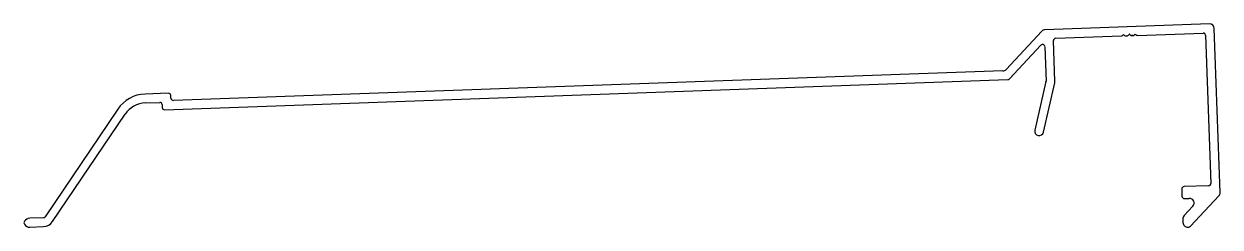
# Model space of a CAD drawing. Header units: inches. Extents: x -113 to 90, y -3 to 32.
import ezdxf

# ---------------------------------------------------------------- set-up
doc = ezdxf.new("R2010")
doc.units = ezdxf.units.IN
doc.header["$MEASUREMENT"] = 0
doc.layers.add('5', color=7, linetype='Continuous')

msp = doc.modelspace()

# ---------------------------------------------------------------- linework, layer by layer
at = {"layer": '5', "color": 7, "linetype": 'Continuous'}
for p, q in [((88.32, 31.64), (60.35, 30.64)), ((90.15, 2.9), (89.15, 30.87)), ((59.79, 30.39), (53.74, 23.89)), ((62.05, 21.8), (61.8, 28.79)), ((62.17, 29.19), (73.37, 29.59)), ((73.37, 29.59), (73.37, 29.59)), ((73.37, 29.59), (73.37, 29.59)), ((73.54, 29.66), (73.71, 29.84)), ((73.72, 29.84), (73.89, 29.68)), ((74.07, 29.61), (74.37, 29.62)), ((74.54, 29.7), (74.71, 29.88)), ((74.72, 29.88), (74.89, 29.71)), ((75.07, 29.65), (75.37, 29.66)), ((75.37, 29.66), (75.07, 29.65)), ((75.07, 29.65), (75.37, 29.66)), ((75.37, 29.66), (75.07, 29.65)), ((75.07, 29.65), (75.37, 29.66)), ((75.07, 29.65), (75.07, 29.65)), ((75.54, 29.74), (75.71, 29.91)), ((75.72, 29.91), (75.89, 29.75)), ((76.07, 29.68), (87.27, 30.08)), ((87.66, 29.71), (88.57, 4.45)), ((54.31, 22.26), (59.66, 28.01)), ((60.32, 27.76), (60.53, 21.87)), ((53.18, 23.63), (-87.97, 18.59)), ((-89.46, 17.01), (54.04, 22.14)), ((60.52, 21.8), (58.61, 13.52)), ((60.09, 13.18), (62.03, 21.59)), ((-88.83, 19.83), (-92.79, 19.69)), ((-88.39, 18.99), (-88.41, 19.44)), ((-97.45, 17.1), (-109.79, -1.23)), ((-92.74, 18.17), (-90.27, 18.26)), ((-89.88, 17.89), (-89.86, 17.38)), ((-108.52, -2.07), (-96.19, 16.25)), ((83.62, 3.48), (83.66, 2.27)), ((88.2, 4.05), (84.02, 3.9)), ((85.1, -2.86), (89.93, 2.33)), ((85.51, 0.56), (84.02, -1.05)), ((84.09, 1.87), (84.9, 1.9)), ((-110.1, -1.4), (-112.4, -1.48)), ((83.8, -1.62), (83.82, -2.23)), ((-112.4, -3), (-110.06, -2.92)), ((84.65, -3), (84.81, -2.99))]:
    msp.add_line(p, q, dxfattribs=at)
for centre, radius, start, end in [((60.38, 29.85), 0.8, 92.046, 137.046), ((88.35, 30.84), 0.801, 2.1231, 91.9689), ((62.18, 28.8), 0.381, 92.046, 182.046), ((73.36, 29.83), 0.25, 272.046, 317.046), ((73.71, 29.84), 0.008, 47.046, 137.046), ((74.07, 29.86), 0.25, 227.046, 272.046), ((74.36, 29.87), 0.25, 272.046, 317.046), ((74.71, 29.87), 0.008, 47.046, 137.046), ((75.06, 29.9), 0.25, 227.046, 272.046), ((75.36, 29.91), 0.25, 272.046, 317.046), ((75.71, 29.91), 0.008, 47.046, 137.046), ((76.06, 29.93), 0.25, 227.046, 272.046), ((87.28, 29.7), 0.381, 2.046, 92.046), ((59.94, 27.75), 0.381, 2.046, 137.046), ((53.15, 24.43), 0.8, 272.046, 317.046), ((54.03, 22.52), 0.381, 272.046, 317.046), ((60.24, 21.86), 0.284, 347.001, 2.046), ((61.25, 21.77), 0.8, 347.001, 2.046), ((-92.58, 13.82), 5.87, 92.046, 146.0453), ((-88.82, 19.42), 0.41, 2.046, 92.046), ((-87.98, 19), 0.41, 182.046, 272.046), ((-92.58, 13.82), 4.35, 92.046, 146.0453), ((-90.26, 17.88), 0.381, 2.046, 92.046), ((-89.48, 17.39), 0.381, 182.046, 272.046), ((59.35, 13.35), 0.762, 167.001, 257.001), ((59.35, 13.35), 0.762, 257.001, 347.001), ((88.19, 4.43), 0.381, 272.046, 2.046), ((84.03, 3.49), 0.41, 92.046, 182.046), ((84.07, 2.28), 0.41, 182.046, 272.046), ((89.35, 2.87), 0.8, 317.046, 2.046), ((84.93, 1.1), 0.8, 317.046, 92.046), ((-112.93, -2.26), 0.47, 147.8707, 212.6055), ((-112.36, -2.62), 1.14, 92.046, 147.8707), ((-110.11, -1.01), 0.381, 272.046, 326.0453), ((84.61, -1.59), 0.803, 137.0928, 181.8608), ((-112.44, -1.95), 1.06, 212.6055, 272.046), ((-110.13, -0.99), 1.93, 272.046, 326.0453), ((84.63, -2.2), 0.801, 181.9558, 272.0208), ((84.8, -2.58), 0.41, 272.046, 317.046)]:
    msp.add_arc(centre, radius, start, end, dxfattribs=at)

doc.saveas('drawing.dxf')
